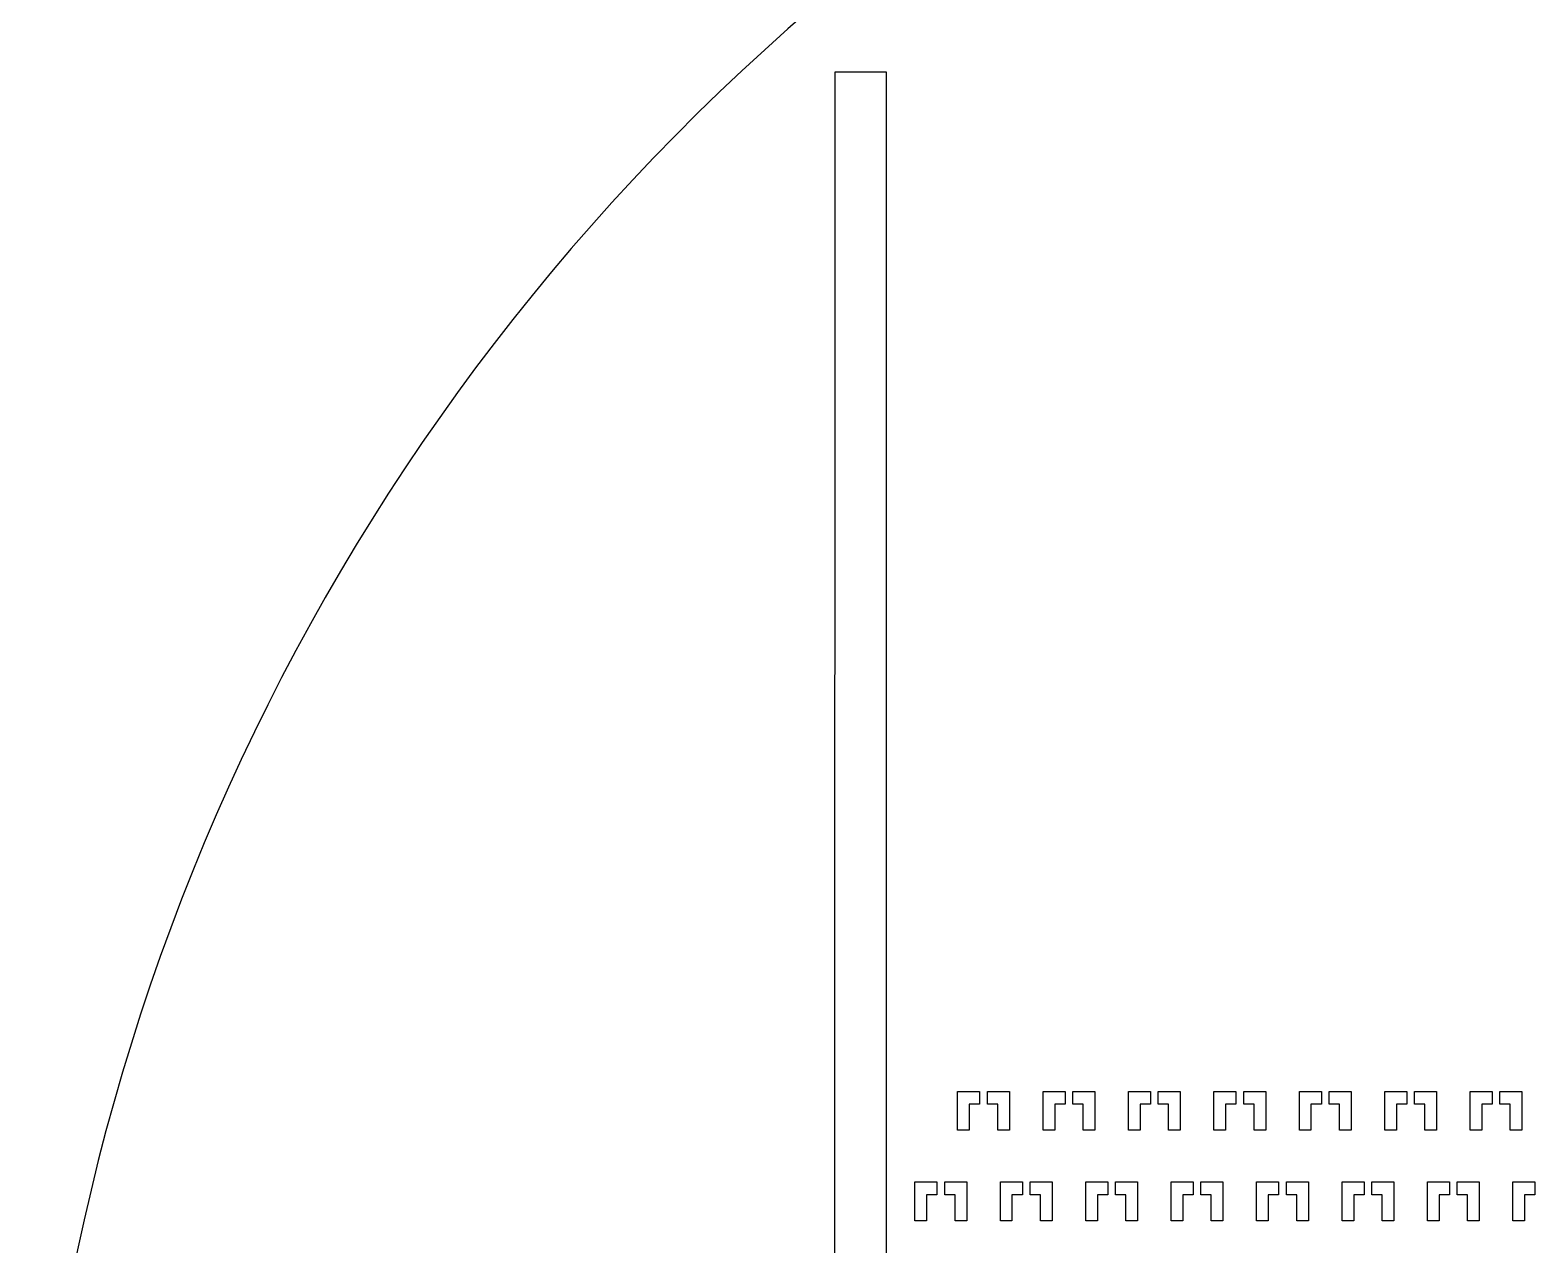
# Model space of a CAD drawing. Header units: millimetres. Extents: x -7034 to 79830, y 8588 to 102980.
# Drawn here: x 30559 to 36372, y 82594 to 87289 of the extents above; entities that cross this region are included whole.
import ezdxf

# ---------------------------------------------------------------- set-up
doc = ezdxf.new("R2010")
doc.units = ezdxf.units.MM
doc.layers.add('Layer-2', color=3, linetype='Continuous')

msp = doc.modelspace()

# ---------------------------------------------------------------- linework, layer by layer
at = {"layer": 'Layer-2'}
for p, q in [((33666.5, 74199.8), (33668.1, 87127.7)), ((33668.1, 87127.7), (33866.1, 87127.7)), ((33866.1, 87127.7), (33866.5, 74199.8)), ((34141.7, 83037.4), (34141.7, 83187.4)), ((34141.7, 83187.4), (34226.7, 83187.4)), ((34226.7, 83187.4), (34226.7, 83137.4)), ((34256.7, 83137.4), (34256.7, 83187.4)), ((34256.7, 83187.4), (34341.7, 83187.4)), ((34341.7, 83187.4), (34341.7, 83037.4)), ((34471.7, 83037.4), (34471.7, 83187.4)), ((34471.7, 83187.4), (34556.7, 83187.4)), ((34556.7, 83187.4), (34556.7, 83137.4)), ((34586.7, 83137.4), (34586.7, 83187.4)), ((34586.7, 83187.4), (34671.7, 83187.4)), ((34671.7, 83187.4), (34671.7, 83037.4)), ((34801.7, 83037.4), (34801.7, 83187.4)), ((34801.7, 83187.4), (34886.7, 83187.4)), ((34886.7, 83187.4), (34886.7, 83137.4)), ((34916.7, 83137.4), (34916.7, 83187.4)), ((34916.7, 83187.4), (35001.7, 83187.4)), ((35001.7, 83187.4), (35001.7, 83037.4)), ((35131.7, 83037.4), (35131.7, 83187.4)), ((35131.7, 83187.4), (35216.7, 83187.4)), ((35216.7, 83187.4), (35216.7, 83137.4)), ((35246.7, 83137.4), (35246.7, 83187.4)), ((35246.7, 83187.4), (35331.7, 83187.4)), ((35331.7, 83187.4), (35331.7, 83037.4)), ((35461.7, 83037.4), (35461.7, 83187.4)), ((35461.7, 83187.4), (35546.7, 83187.4)), ((35546.7, 83187.4), (35546.7, 83137.4)), ((35576.7, 83137.4), (35576.7, 83187.4)), ((35576.7, 83187.4), (35661.7, 83187.4)), ((35661.7, 83187.4), (35661.7, 83037.4)), ((35791.7, 83037.4), (35791.7, 83187.4)), ((35791.7, 83187.4), (35876.7, 83187.4)), ((35876.7, 83187.4), (35876.7, 83137.4)), ((35906.7, 83137.4), (35906.7, 83187.4)), ((35906.7, 83187.4), (35991.7, 83187.4)), ((35991.7, 83187.4), (35991.7, 83037.4)), ((36121.7, 83037.4), (36121.7, 83187.4)), ((36121.7, 83187.4), (36206.7, 83187.4)), ((36206.7, 83187.4), (36206.7, 83137.4)), ((36236.7, 83137.4), (36236.7, 83187.4)), ((36236.7, 83187.4), (36321.7, 83187.4)), ((36321.7, 83187.4), (36321.7, 83037.4)), ((34226.7, 83137.4), (34186.7, 83137.4)), ((34186.7, 83137.4), (34186.7, 83037.4)), ((34296.7, 83137.4), (34256.7, 83137.4)), ((34296.7, 83037.4), (34296.7, 83137.4)), ((34556.7, 83137.4), (34516.7, 83137.4)), ((34516.7, 83137.4), (34516.7, 83037.4)), ((34626.7, 83137.4), (34586.7, 83137.4)), ((34626.7, 83037.4), (34626.7, 83137.4)), ((34886.7, 83137.4), (34846.7, 83137.4)), ((34846.7, 83137.4), (34846.7, 83037.4)), ((34956.7, 83137.4), (34916.7, 83137.4)), ((34956.7, 83037.4), (34956.7, 83137.4)), ((35216.7, 83137.4), (35176.7, 83137.4)), ((35176.7, 83137.4), (35176.7, 83037.4)), ((35286.7, 83137.4), (35246.7, 83137.4)), ((35286.7, 83037.4), (35286.7, 83137.4)), ((35546.7, 83137.4), (35506.7, 83137.4)), ((35506.7, 83137.4), (35506.7, 83037.4)), ((35616.7, 83137.4), (35576.7, 83137.4)), ((35616.7, 83037.4), (35616.7, 83137.4)), ((35876.7, 83137.4), (35836.7, 83137.4)), ((35836.7, 83137.4), (35836.7, 83037.4)), ((35946.7, 83137.4), (35906.7, 83137.4)), ((35946.7, 83037.4), (35946.7, 83137.4)), ((36206.7, 83137.4), (36166.7, 83137.4)), ((36166.7, 83137.4), (36166.7, 83037.4)), ((36276.7, 83137.4), (36236.7, 83137.4)), ((36276.7, 83037.4), (36276.7, 83137.4)), ((34186.7, 83037.4), (34141.7, 83037.4)), ((34341.7, 83037.4), (34296.7, 83037.4)), ((34516.7, 83037.4), (34471.7, 83037.4)), ((34671.7, 83037.4), (34626.7, 83037.4)), ((34846.7, 83037.4), (34801.7, 83037.4)), ((35001.7, 83037.4), (34956.7, 83037.4)), ((35176.7, 83037.4), (35131.7, 83037.4)), ((35331.7, 83037.4), (35286.7, 83037.4)), ((35506.7, 83037.4), (35461.7, 83037.4)), ((35661.7, 83037.4), (35616.7, 83037.4)), ((35836.7, 83037.4), (35791.7, 83037.4)), ((35991.7, 83037.4), (35946.7, 83037.4)), ((36166.7, 83037.4), (36121.7, 83037.4)), ((36321.7, 83037.4), (36276.7, 83037.4)), ((33976.7, 82687.4), (33976.7, 82837.4)), ((33976.7, 82837.4), (34061.7, 82837.4)), ((34061.7, 82837.4), (34061.7, 82787.4)), ((34091.7, 82787.4), (34091.7, 82837.4)), ((34091.7, 82837.4), (34176.7, 82837.4)), ((34176.7, 82837.4), (34176.7, 82687.4)), ((34306.7, 82687.4), (34306.7, 82837.4)), ((34306.7, 82837.4), (34391.7, 82837.4)), ((34391.7, 82837.4), (34391.7, 82787.4)), ((34421.7, 82787.4), (34421.7, 82837.4)), ((34421.7, 82837.4), (34506.7, 82837.4)), ((34506.7, 82837.4), (34506.7, 82687.4)), ((34636.7, 82687.4), (34636.7, 82837.4)), ((34636.7, 82837.4), (34721.7, 82837.4)), ((34721.7, 82837.4), (34721.7, 82787.4)), ((34751.7, 82787.4), (34751.7, 82837.4)), ((34751.7, 82837.4), (34836.7, 82837.4)), ((34836.7, 82837.4), (34836.7, 82687.4)), ((34966.7, 82687.4), (34966.7, 82837.4)), ((34966.7, 82837.4), (35051.7, 82837.4)), ((35051.7, 82837.4), (35051.7, 82787.4)), ((35081.7, 82787.4), (35081.7, 82837.4)), ((35081.7, 82837.4), (35166.7, 82837.4)), ((35166.7, 82837.4), (35166.7, 82687.4)), ((35296.7, 82687.4), (35296.7, 82837.4)), ((35296.7, 82837.4), (35381.7, 82837.4)), ((35381.7, 82837.4), (35381.7, 82787.4)), ((35411.7, 82787.4), (35411.7, 82837.4)), ((35411.7, 82837.4), (35496.7, 82837.4)), ((35496.7, 82837.4), (35496.7, 82687.4)), ((35626.7, 82687.4), (35626.7, 82837.4)), ((35626.7, 82837.4), (35711.7, 82837.4)), ((35711.7, 82837.4), (35711.7, 82787.4)), ((35741.7, 82787.4), (35741.7, 82837.4)), ((35741.7, 82837.4), (35826.7, 82837.4)), ((35826.7, 82837.4), (35826.7, 82687.4)), ((35956.7, 82687.4), (35956.7, 82837.4)), ((35956.7, 82837.4), (36041.7, 82837.4)), ((36041.7, 82837.4), (36041.7, 82787.4)), ((36071.7, 82787.4), (36071.7, 82837.4)), ((36071.7, 82837.4), (36156.7, 82837.4)), ((36156.7, 82837.4), (36156.7, 82687.4)), ((36286.7, 82687.4), (36286.7, 82837.4)), ((36286.7, 82837.4), (36371.7, 82837.4)), ((36371.7, 82837.4), (36371.7, 82787.4)), ((34061.7, 82787.4), (34021.7, 82787.4)), ((34021.7, 82787.4), (34021.7, 82687.4)), ((34131.7, 82787.4), (34091.7, 82787.4)), ((34131.7, 82687.4), (34131.7, 82787.4)), ((34391.7, 82787.4), (34351.7, 82787.4)), ((34351.7, 82787.4), (34351.7, 82687.4)), ((34461.7, 82787.4), (34421.7, 82787.4)), ((34461.7, 82687.4), (34461.7, 82787.4)), ((34721.7, 82787.4), (34681.7, 82787.4)), ((34681.7, 82787.4), (34681.7, 82687.4)), ((34791.7, 82787.4), (34751.7, 82787.4)), ((34791.7, 82687.4), (34791.7, 82787.4)), ((35051.7, 82787.4), (35011.7, 82787.4)), ((35011.7, 82787.4), (35011.7, 82687.4)), ((35121.7, 82787.4), (35081.7, 82787.4)), ((35121.7, 82687.4), (35121.7, 82787.4)), ((35381.7, 82787.4), (35341.7, 82787.4)), ((35341.7, 82787.4), (35341.7, 82687.4)), ((35451.7, 82787.4), (35411.7, 82787.4)), ((35451.7, 82687.4), (35451.7, 82787.4)), ((35711.7, 82787.4), (35671.7, 82787.4)), ((35671.7, 82787.4), (35671.7, 82687.4)), ((35781.7, 82787.4), (35741.7, 82787.4)), ((35781.7, 82687.4), (35781.7, 82787.4)), ((36041.7, 82787.4), (36001.7, 82787.4)), ((36001.7, 82787.4), (36001.7, 82687.4)), ((36111.7, 82787.4), (36071.7, 82787.4)), ((36111.7, 82687.4), (36111.7, 82787.4)), ((36371.7, 82787.4), (36331.7, 82787.4)), ((36331.7, 82787.4), (36331.7, 82687.4)), ((34021.7, 82687.4), (33976.7, 82687.4)), ((34176.7, 82687.4), (34131.7, 82687.4)), ((34351.7, 82687.4), (34306.7, 82687.4)), ((34506.7, 82687.4), (34461.7, 82687.4)), ((34681.7, 82687.4), (34636.7, 82687.4)), ((34836.7, 82687.4), (34791.7, 82687.4)), ((35011.7, 82687.4), (34966.7, 82687.4)), ((35166.7, 82687.4), (35121.7, 82687.4)), ((35341.7, 82687.4), (35296.7, 82687.4)), ((35496.7, 82687.4), (35451.7, 82687.4)), ((35671.7, 82687.4), (35626.7, 82687.4)), ((35826.7, 82687.4), (35781.7, 82687.4)), ((36001.7, 82687.4), (35956.7, 82687.4)), ((36156.7, 82687.4), (36111.7, 82687.4)), ((36331.7, 82687.4), (36286.7, 82687.4))]:
    msp.add_line(p, q, dxfattribs=at)
msp.add_arc((39224.2, 80799.6), 8665.6, 129.87899, 230.12101, dxfattribs=at)

doc.saveas('drawing.dxf')
